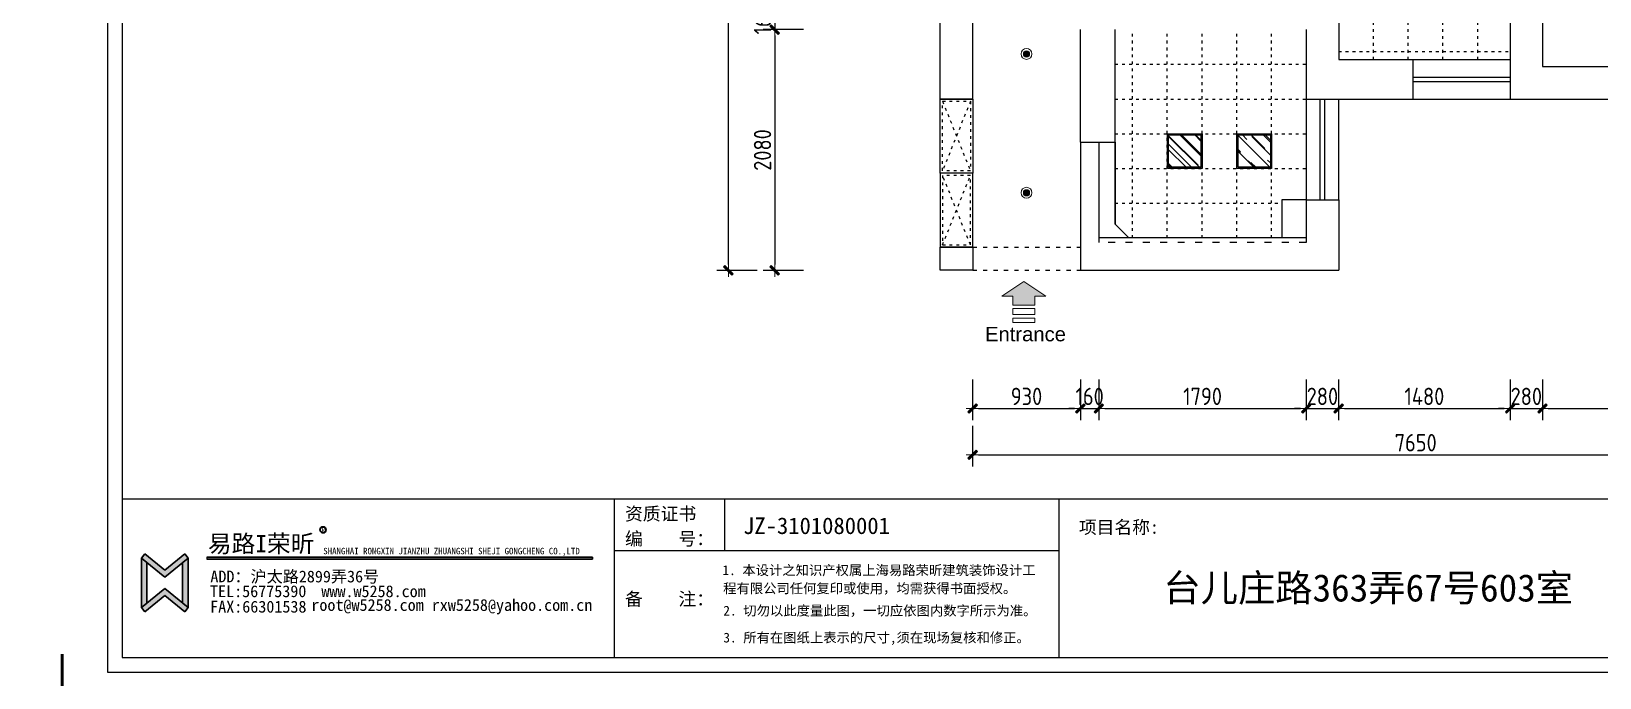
# Model space of a CAD drawing. Header units: millimetres. Extents: x -58733 to 427521, y -235734 to 553534.
# Drawn here: x 249653 to 263192, y -205360 to -199776 of the extents above; entities that cross this region are included whole.
import ezdxf

# ---------------------------------------------------------------- set-up
doc = ezdxf.new("R2010")
doc.units = ezdxf.units.MM
doc.linetypes.add('ACAD_ISO03W100', pattern=[30, 12, -18])
for name, color, linetype in [('00-墙体', 7, 'Continuous'), ('02-活动家具', 1, 'Continuous'), ('ZL窗户内线', 251, 'Continuous'), ('图框', 251, 'Continuous'), ('目录文字', 8, 'Continuous')]:
    doc.layers.add(name, color=color, linetype=linetype)
for name, color, linetype, lineweight in [('0－图框', 8, 'Continuous', 0), ('3.（平）顶-灯具', 1, 'Continuous', 5), ('P－墙体', 255, 'Continuous', 15), ('墙体', 7, 'Continuous', 30)]:
    doc.layers.add(name, color=color, linetype=linetype, lineweight=lineweight)
doc.styles.add('CCD_DIM', font='ARCHS.SHX')
doc.styles.get("Standard").update_dxf_attribs({"font": 'simsun.ttc'})
doc.styles.add('YQ_DIM', font='SUPEROS.SHX', dxfattribs={"width": 0.8, "bigfont": 'HZDX.SHX'})
doc.styles.add('宋体', font='simsun.ttc', dxfattribs={"height": 120})
doc.styles.add('英文', font='simhei.ttf')
doc.styles.add('黑体', font='simhei.ttf')
doc.dimstyles.new('海龍1：50', dxfattribs={"dimscale": 50, "dimtxt": 3, "dimasz": 1, "dimexe": 2, "dimexo": 2, "dimgap": 0.6, "dimtad": 1, "dimdec": 0, "dimrnd": 5, "dimdsep": 46, "dimtxsty": 'CCD_DIM', "dimblk": 'WS-cj', "dimcen": 1, "dimclrd": 242, "dimclre": 242, "dimclrt": 2, "dimadec": 0, "dimazin": 2, "dimtfac": 1, "dimtdec": 0, "dimtix": 1, "dimtmove": 2, "dimatfit": 3, "dimldrblk": 'CCD_Leader_Arrow', "dimfxl": 5, "dimfxlon": 1, "dimtolj": 1, "dimarcsym": 0})

# ---------------------------------------------------------------- blocks, each defined once
blk = doc.blocks.new('图框1比60')
h = blk.add_hatch(color=8)
edge = h.paths.add_edge_path()
edge.add_ellipse((163710, 45505), major_axis=(-0.2, 29.4), ratio=1, start_angle=269.6878, end_angle=449.6878)
edge.add_ellipse((163710, 45505), major_axis=(-0.2, 29.4), ratio=1, start_angle=89.5622, end_angle=269.5622)
edge = h.paths.add_edge_path(flags=16)
edge.add_ellipse((163710, 45505), major_axis=(0, 24.9), ratio=1, start_angle=269.966, end_angle=449.966)
edge.add_ellipse((163710, 45505), major_axis=(0, 24.9), ratio=1, start_angle=89.8872, end_angle=269.8872)
h = blk.add_hatch(color=8)
h.paths.add_polyline_path([(162213, 45056), (162434, 45236), (162401, 45277), (162213, 45124), (162025, 45277), (161992, 45236)])
h.paths.add_polyline_path([(162213, 44882), (162401, 44729), (162434, 44770), (162213, 44950), (161992, 44770), (162025, 44729)])
h = blk.add_hatch(color=8)
h.paths.add_polyline_path([(162044, 45193), (161992, 45236), (161992, 44770), (162044, 44813)])
h.paths.add_polyline_path([(162434, 45236), (162381, 45193), (162381, 44813), (162434, 44770)])
blk.add_hatch(color=8).paths.add_polyline_path([(162610, 45245), (162610, 45227), (166263, 45227), (166263, 45245)])
at = {"layer": '目录文字'}
h = blk.add_hatch(color=8, dxfattribs=at)
edge = h.paths.add_edge_path()
edge.add_ellipse((163710, 45505), major_axis=(-0.2, 29.4), ratio=1, start_angle=89.5622, end_angle=269.5622)
edge.add_ellipse((163710, 45505), major_axis=(-0.2, 29.4), ratio=1, start_angle=269.6621, end_angle=449.6621)
edge = h.paths.add_edge_path(flags=16)
edge.add_ellipse((163710, 45505), major_axis=(0, 24.9), ratio=1, start_angle=90.0288, end_angle=270.0288, ccw=False)
edge.add_ellipse((163710, 45505), major_axis=(0, 24.9), ratio=1, start_angle=-89.8872, end_angle=90.1128, ccw=False)
h.paths.add_polyline_path([(163689, 45539), (163733, 45539), (163733, 45472), (163689, 45472)], flags=9)
at = {"color": 8}
for p, q in [((161992, 45236), (162025, 45277)), ((161992, 45236), (161992, 44770)), ((161992, 45236), (162213, 45056)), ((162025, 45277), (162213, 45124)), ((162044, 45193), (162044, 44813)), ((162213, 45124), (162401, 45277)), ((162213, 45056), (162434, 45236)), ((162381, 45193), (162381, 44813)), ((162401, 45277), (162434, 45236)), ((162434, 45236), (162434, 44770)), ((166263, 45245), (162610, 45245)), ((166263, 45227), (162610, 45227)), ((166263, 45227), (166263, 45245)), ((161992, 44770), (162213, 44950)), ((162025, 44729), (162213, 44882)), ((162213, 44950), (162434, 44770)), ((162213, 44882), (162401, 44729)), ((161992, 44770), (162025, 44729)), ((162401, 44729), (162434, 44770))]:
    blk.add_line(p, q, dxfattribs=at)
blk.add_ellipse((163710, 45505, 0), major_axis=(0.1, 29.4), ratio=1, start_param=1.575118209033049, end_param=7.858303516212636, dxfattribs=at)
at = {"layer": '图框', "color": 121}
for p, q in [((161670, 61389), (161670, 44157)), ((161670, 44157), (186038, 44157))]:
    blk.add_line(p, q, dxfattribs=at)
at = {"layer": '图框', "color": 8}
for p, q in [((161809, 61249), (161809, 44297)), ((161809, 61249), (161809, 45797)), ((161809, 45797), (185898, 45797)), ((161809, 45797), (185898, 45797)), ((166465, 45797), (166465, 44297)), ((167511, 45797), (167511, 45305)), ((170675, 45797), (170675, 44297)), ((170675, 45305), (166465, 45305)), ((161809, 44297), (185898, 44297))]:
    blk.add_line(p, q, dxfattribs=at)
at = {"layer": '图框', "color": 121, "const_width": 28.3}
for points in [[(161841, 43728), (161241, 43728), (161241, 44329)], [(185866, 43728), (186467, 43728), (186467, 44329)]]:
    blk.add_lwpolyline(points, dxfattribs=at)
at = {"layer": '目录文字', "color": 8}
blk.add_line((162610, 45245), (162610, 45227), dxfattribs=at)
blk.add_ellipse((163710, 45505, 0), major_axis=(0.4, 24.9), ratio=1, start_param=1.571448490114663, end_param=7.854633797294249, dxfattribs=at)
for s, height, style, width, p in [('资质证书', 123.8, '宋体', 0.999898, (166569, 45595)), ('项目名称:', 123.3, '黑体', 0.999898, (170866, 45468)), ('易路I荣昕', 164.1, '黑体', 0.999898, (162621, 45292)), ('R', 44.9, 'YQ_DIM', 0.8, (163698, 45483, 0)), ('编    号：', 123.8, '宋体', 0.999898, (166569, 45359)), ('SHANGHAI RONGXIN JIANZHU ZHUANGSHI SHEJI GONGCHENG CO.,LTD', 61.54, '英文', 0.999898, (163713, 45273)), ('ADD：沪太路2899弄36号', 111.72, '英文', 0.999898, (162644, 45007)), ('1. 本设计之知识产权属上海易路荣昕建筑装饰设计工', 92.51, '黑体', 0.999898, (167491, 45076)), ('程有限公司任何复印或使用，均需获得书面授权。', 92.51, '黑体', 0.999898, (167498, 44904)), ('台儿庄路363弄67号603室', 258.72, '宋体', 0.999898, (171666, 44826)), ('TEL:56775390', 111.72, '英文', 0.999898, (162641, 44867)), ('root@w5258.com rxw5258@yahoo.com.cn', 111.72, '英文', 0.999898, (163600, 44737)), ('www.w5258.com', 111.72, '英文', 0.999898, (163695, 44867)), ('备    注：', 123.8, '宋体', 0.999898, (166569, 44788)), ('FAX:66301538', 111.72, '英文', 0.999898, (162642, 44721)), ('2. 切勿以此度量此图，一切应依图内数字所示为准。', 92.51, '黑体', 0.999898, (167500, 44693)), ('3. 所有在图纸上表示的尺寸,须在现场复核和修正。', 92.51, '黑体', 0.999898, (167500, 44438))]:
    blk.add_text(s, height=height, dxfattribs=dict(at, style=style, width=width)).set_placement(p)
at = {"layer": '目录文字', "width": 1}
blk.add_text('JZ-3101080001', height=157.18, dxfattribs=at).set_placement((167687, 45465))
blk = doc.blocks.new('A$C79D64CA1')
at = {"layer": '0－图框'}
blk.add_hatch(color=6, dxfattribs=at).paths.add_polyline_path([(378, 227), (284, 227), (284, 151), (95, 151), (95, 227), (0, 227), (189, 353)])
at = {"layer": '0－图框', "color": 6}
for p, q in [((189, 353), (0, 227)), ((378, 227), (189, 353)), ((95, 227), (0, 227)), ((378, 227), (284, 227))]:
    blk.add_line(p, q, dxfattribs=at)
blk.add_lwpolyline([(95, 227), (95, 151), (284, 151), (284, 227)], dxfattribs=at)
for points in [[(284, 120), (95, 120), (95, 69), (284, 69)], [(284, 38), (95, 38), (95, 0), (284, 0)]]:
    blk.add_lwpolyline(points, close=True, dxfattribs=at)
blk = doc.blocks.new('gsdfgfsdg')
at = {"layer": '0－图框', "color": 7, "xscale": -1, "rotation": 270}
blk.add_blockref('A$C79D64CA1', (-31077, -43831), dxfattribs=at)
at = {"layer": '0－图框', "color": 7, "insert": (-31178, -43656), "char_height": 125, "width": 1449.58, "attachment_point": 5, "rotation": 270}
blk.add_mtext('{\\fArial|b0|i0|c0|p32;Entrance}', dxfattribs=at)
blk = doc.blocks.new('WS-cj')
blk.add_hatch(color=1).paths.add_polyline_path([(0.59, 0.82), (-0.82, -0.59), (-0.59, -0.82), (0.82, 0.59)])
at = {"color": 1, "linetype": 'ByBlock', "lineweight": 0}
for p, q in [((-1.1, 0), (0, 0)), ((0, 0), (1.1, 0))]:
    blk.add_line(p, q, dxfattribs=at)
at = {"color": 1}
blk.add_lwpolyline([(0.59, 0.82), (-0.82, -0.59), (-0.59, -0.82), (0.82, 0.59)], close=True, dxfattribs=at)
blk = doc.blocks.new('*D1081')
at = {"color": 242, "lineweight": -2}
for p, q in [((234773, -202785), (234773, -203135)), ((235703, -202785), (235703, -203135)), ((234823, -203035), (235653, -203035))]:
    blk.add_line(p, q, dxfattribs=at)
at = {"layer": 'Defpoints', "color": 0}
for p in [(234773, -202635), (235703, -202635), (235703, -203035)]:
    blk.add_point(p, dxfattribs=at)
at = {"color": 242, "lineweight": -2, "xscale": 50, "yscale": 50, "zscale": 50, "rotation": 180}
blk.add_blockref('WS-cj', (234773, -203035), dxfattribs=at)
at = {"color": 242, "lineweight": -2, "xscale": 50, "yscale": 50, "zscale": 50}
blk.add_blockref('WS-cj', (235703, -203035), dxfattribs=at)
at = {"color": 2, "insert": (235238, -202930), "char_height": 150, "attachment_point": 5, "style": 'CCD_DIM'}
blk.add_mtext('\\A1;930', dxfattribs=at)
blk = doc.blocks.new('CCD_Leader_Arrow')
at = {"color": 1, "linetype": 'ByBlock'}
blk.add_line((0, 0), (-1, 0), dxfattribs=at)
for points in [[(-0.86, 0.67), (-0.6, 0.85), (-0.24, 0), (0, 0)], [(-0.86, -0.67), (-0.6, -0.85), (-0.24, 0), (0, 0)]]:
    blk.add_solid(points, dxfattribs=at)
blk = doc.blocks.new('*D1082')
at = {"color": 242, "lineweight": -2}
for p, q in [((235703, -202785), (235703, -203135)), ((235863, -202785), (235863, -203135)), ((235653, -203035), (235603, -203035)), ((235703, -203035), (235863, -203035)), ((235913, -203035), (235963, -203035))]:
    blk.add_line(p, q, dxfattribs=at)
at = {"layer": 'Defpoints', "color": 0}
for p in [(235703, -202635), (235863, -202635), (235863, -203035)]:
    blk.add_point(p, dxfattribs=at)
at = {"color": 242, "lineweight": -2, "xscale": 50, "yscale": 50, "zscale": 50}
blk.add_blockref('WS-cj', (235703, -203035), dxfattribs=at)
at = {"color": 242, "lineweight": -2, "xscale": 50, "yscale": 50, "zscale": 50, "rotation": 180}
blk.add_blockref('WS-cj', (235863, -203035), dxfattribs=at)
at = {"color": 2, "insert": (235783, -202930), "char_height": 150, "attachment_point": 5, "style": 'CCD_DIM'}
blk.add_mtext('\\A1;160', dxfattribs=at)
blk = doc.blocks.new('*D1083')
at = {"color": 242, "lineweight": -2}
for p, q in [((235863, -202785), (235863, -203135)), ((237653, -202785), (237653, -203135)), ((235913, -203035), (237603, -203035))]:
    blk.add_line(p, q, dxfattribs=at)
at = {"layer": 'Defpoints', "color": 0}
for p in [(235863, -202635), (237653, -202635), (237653, -203035)]:
    blk.add_point(p, dxfattribs=at)
at = {"color": 242, "lineweight": -2, "xscale": 50, "yscale": 50, "zscale": 50, "rotation": 180}
blk.add_blockref('WS-cj', (235863, -203035), dxfattribs=at)
at = {"color": 242, "lineweight": -2, "xscale": 50, "yscale": 50, "zscale": 50}
blk.add_blockref('WS-cj', (237653, -203035), dxfattribs=at)
at = {"color": 2, "insert": (236758, -202930), "char_height": 150, "attachment_point": 5, "style": 'CCD_DIM'}
blk.add_mtext('\\A1;1790', dxfattribs=at)
blk = doc.blocks.new('*D1084')
at = {"color": 242, "lineweight": -2}
for p, q in [((237653, -202785), (237653, -203135)), ((237933, -202785), (237933, -203135)), ((237603, -203035), (237553, -203035)), ((237653, -203035), (237933, -203035)), ((237983, -203035), (238033, -203035))]:
    blk.add_line(p, q, dxfattribs=at)
at = {"layer": 'Defpoints', "color": 0}
for p in [(237653, -202635), (237933, -202635), (237933, -203035)]:
    blk.add_point(p, dxfattribs=at)
at = {"color": 242, "lineweight": -2, "xscale": 50, "yscale": 50, "zscale": 50}
blk.add_blockref('WS-cj', (237653, -203035), dxfattribs=at)
at = {"color": 242, "lineweight": -2, "xscale": 50, "yscale": 50, "zscale": 50, "rotation": 180}
blk.add_blockref('WS-cj', (237933, -203035), dxfattribs=at)
at = {"color": 2, "insert": (237793, -202930), "char_height": 150, "attachment_point": 5, "style": 'CCD_DIM'}
blk.add_mtext('\\A1;280', dxfattribs=at)
blk = doc.blocks.new('*D1085')
at = {"color": 242, "lineweight": -2}
for p, q in [((237933, -202785), (237933, -203135)), ((239413, -202785), (239413, -203135)), ((237983, -203035), (239363, -203035))]:
    blk.add_line(p, q, dxfattribs=at)
at = {"layer": 'Defpoints', "color": 0}
for p in [(237933, -202635), (239413, -202635), (239413, -203035)]:
    blk.add_point(p, dxfattribs=at)
at = {"color": 242, "lineweight": -2, "xscale": 50, "yscale": 50, "zscale": 50, "rotation": 180}
blk.add_blockref('WS-cj', (237933, -203035), dxfattribs=at)
at = {"color": 242, "lineweight": -2, "xscale": 50, "yscale": 50, "zscale": 50}
blk.add_blockref('WS-cj', (239413, -203035), dxfattribs=at)
at = {"color": 2, "insert": (238673, -202930), "char_height": 150, "attachment_point": 5, "style": 'CCD_DIM'}
blk.add_mtext('\\A1;1480', dxfattribs=at)
blk = doc.blocks.new('*D1086')
at = {"color": 242, "lineweight": -2}
for p, q in [((239413, -202785), (239413, -203135)), ((239693, -202785), (239693, -203135)), ((239363, -203035), (239313, -203035)), ((239413, -203035), (239693, -203035)), ((239743, -203035), (239793, -203035))]:
    blk.add_line(p, q, dxfattribs=at)
at = {"layer": 'Defpoints', "color": 0}
for p in [(239413, -202635), (239693, -202635), (239693, -203035)]:
    blk.add_point(p, dxfattribs=at)
at = {"color": 242, "lineweight": -2, "xscale": 50, "yscale": 50, "zscale": 50}
blk.add_blockref('WS-cj', (239413, -203035), dxfattribs=at)
at = {"color": 242, "lineweight": -2, "xscale": 50, "yscale": 50, "zscale": 50, "rotation": 180}
blk.add_blockref('WS-cj', (239693, -203035), dxfattribs=at)
at = {"color": 2, "insert": (239553, -202930), "char_height": 150, "attachment_point": 5, "style": 'CCD_DIM'}
blk.add_mtext('\\A1;280', dxfattribs=at)
blk = doc.blocks.new('*D1087')
at = {"color": 242, "lineweight": -2}
for p, q in [((239693, -202785), (239693, -203135)), ((242423, -202785), (242423, -203135)), ((239743, -203035), (242373, -203035))]:
    blk.add_line(p, q, dxfattribs=at)
at = {"layer": 'Defpoints', "color": 0}
for p in [(239693, -202635), (242423, -202635), (242423, -203035)]:
    blk.add_point(p, dxfattribs=at)
at = {"color": 242, "lineweight": -2, "xscale": 50, "yscale": 50, "zscale": 50, "rotation": 180}
blk.add_blockref('WS-cj', (239693, -203035), dxfattribs=at)
at = {"color": 242, "lineweight": -2, "xscale": 50, "yscale": 50, "zscale": 50}
blk.add_blockref('WS-cj', (242423, -203035), dxfattribs=at)
at = {"color": 2, "insert": (241058, -202930), "char_height": 150, "attachment_point": 5, "style": 'CCD_DIM'}
blk.add_mtext('\\A1;2730', dxfattribs=at)
blk = doc.blocks.new('*D1088')
at = {"color": 242, "lineweight": -2}
for p, q in [((234773, -203185), (234773, -203535)), ((242423, -203185), (242423, -203535)), ((234823, -203435), (242373, -203435))]:
    blk.add_line(p, q, dxfattribs=at)
at = {"layer": 'Defpoints', "color": 0}
for p in [(234773, -202635), (242423, -202635), (242423, -203435)]:
    blk.add_point(p, dxfattribs=at)
at = {"color": 242, "lineweight": -2, "xscale": 50, "yscale": 50, "zscale": 50, "rotation": 180}
blk.add_blockref('WS-cj', (234773, -203435), dxfattribs=at)
at = {"color": 242, "lineweight": -2, "xscale": 50, "yscale": 50, "zscale": 50}
blk.add_blockref('WS-cj', (242423, -203435), dxfattribs=at)
at = {"color": 2, "insert": (238598, -203330), "char_height": 150, "attachment_point": 5, "style": 'CCD_DIM'}
blk.add_mtext('\\A1;7650', dxfattribs=at)
blk = doc.blocks.new('*D1090')
at = {"color": 242, "lineweight": -2}
for p, q in [((233064, -199551), (233064, -199501)), ((233314, -199601), (232964, -199601)), ((233064, -199601), (233064, -199761)), ((233314, -199761), (232964, -199761)), ((233064, -199811), (233064, -199861))]:
    blk.add_line(p, q, dxfattribs=at)
at = {"layer": 'Defpoints', "color": 0}
for p in [(233464, -199601), (233064, -199761), (233464, -199761)]:
    blk.add_point(p, dxfattribs=at)
at = {"color": 242, "lineweight": -2, "xscale": 50, "yscale": 50, "zscale": 50}
for p, rotation in [((233064, -199601), 270), ((233064, -199761), 90)]:
    blk.add_blockref('WS-cj', p, dxfattribs=dict(at, rotation=rotation))
at = {"color": 2, "insert": (232959, -199681), "char_height": 150, "attachment_point": 5, "rotation": 90, "style": 'CCD_DIM'}
blk.add_mtext('\\A1;160', dxfattribs=at)
blk = doc.blocks.new('*D1091')
at = {"color": 242, "lineweight": -2}
for p, q in [((233314, -199761), (232964, -199761)), ((233064, -199811), (233064, -201791)), ((233314, -201841), (232964, -201841))]:
    blk.add_line(p, q, dxfattribs=at)
at = {"layer": 'Defpoints', "color": 0}
for p in [(233464, -199761), (233064, -201841), (233464, -201841)]:
    blk.add_point(p, dxfattribs=at)
at = {"color": 242, "lineweight": -2, "xscale": 50, "yscale": 50, "zscale": 50}
for p, rotation in [((233064, -199761), 90), ((233064, -201841), 270)]:
    blk.add_blockref('WS-cj', p, dxfattribs=dict(at, rotation=rotation))
at = {"color": 2, "insert": (232959, -200801), "char_height": 150, "attachment_point": 5, "rotation": 90, "style": 'CCD_DIM'}
blk.add_mtext('\\A1;2080', dxfattribs=at)
blk = doc.blocks.new('*D1092')
at = {"color": 242, "lineweight": -2}
for p, q in [((232914, -192721), (232564, -192721)), ((232664, -201791), (232664, -192771)), ((232914, -201841), (232564, -201841))]:
    blk.add_line(p, q, dxfattribs=at)
at = {"layer": 'Defpoints', "color": 0}
for p in [(232664, -192721), (233464, -192721), (233464, -201841)]:
    blk.add_point(p, dxfattribs=at)
at = {"color": 242, "lineweight": -2, "xscale": 50, "yscale": 50, "zscale": 50}
for p, rotation in [((232664, -192721), 90), ((232664, -201841), 270)]:
    blk.add_blockref('WS-cj', p, dxfattribs=dict(at, rotation=rotation))
at = {"color": 2, "insert": (232559, -197281), "char_height": 150, "attachment_point": 5, "rotation": 90, "style": 'CCD_DIM'}
blk.add_mtext('\\A1;9120', dxfattribs=at)
blk = doc.blocks.new('G$C6C4D338F')
at = {"layer": 'ZL窗户内线'}
h = blk.add_hatch(dxfattribs=at)
h.set_pattern_fill('AR-RROOF', color=251, scale=5, angle=135, double=1)
h.set_pattern_definition([(135, (-444444.55, -1010190.04), (-287.368196, 107.763073), [1905, -254, 635, -127]), (135, (-444608.88, -1010115.5), (-29.634845, -209.239968), [381, -41.91, 762, -95.25]), (135, (-444565.78, -1010221.47), (-527.141034, 406.805602), [1016, -177.8, 508, -127])])
h.paths.add_polyline_path([(10, 290), (10, 10), (289, 10), (289, 290)])
at = {"color": 7}
blk.add_line((169, 300), (169, 300), dxfattribs=at)
at = {"color": 251}
blk.add_lwpolyline([(0, 0), (0, 300), (299, 300), (299, 0)], close=True, dxfattribs=at)
at = {"color": 1}
blk.add_lwpolyline([(10, 10), (10, 290), (289, 290), (289, 10)], close=True, dxfattribs=at)
blk = doc.blocks.new('G$CD6A9BE6D')
at = {"layer": '3.（平）顶-灯具'}
h = blk.add_hatch(dxfattribs=at)
h.set_pattern_fill('ANSI31', color=251, scale=1.216033, style=0)
h.set_pattern_definition([(45, (-47617.527, 60887.1377), (-2.7300729, 2.7300729), [])])
edge = h.paths.add_edge_path()
edge.add_ellipse((47, 47), major_axis=(24.3, 0), ratio=1, start_angle=0, end_angle=360)
at = {"layer": '3.（平）顶-灯具', "color": 1}
for radius in [47.3, 27]:
    blk.add_circle((47, 47), radius, dxfattribs=at)
at = {"layer": '3.（平）顶-灯具', "color": 251}
blk.add_circle((47, 47), 24.3, dxfattribs=at)
blk = doc.blocks.new('天花图')
for p, q in [((234493.4, -200360.6), (234493.4, -192270.6)), ((234773.4, -200360.6), (234773.4, -192720.6)), ((239413.4, -197400.6), (239413.4, -200360.6)), ((239693.4, -197280.6), (239693.4, -200080.6)), ((237933.4, -198550.6), (237933.4, -200020.6)), ((237653.4, -199760.6), (237653.4, -200360.6)), ((237933.4, -200020.6), (238573.4, -200020.6)), ((238573.4, -200020.6), (238573.4, -200360.6)), ((239693.4, -200080.6), (242423.4, -200080.6)), ((234773.4, -200360.6), (234493.4, -200360.6)), ((237653.4, -200360.6), (238573.4, -200360.6)), ((239413.4, -200360.6), (242703.4, -200360.6)), ((235703.4, -200733), (235703.4, -201840.6)), ((235703.4, -200733), (236003.4, -200733)), ((235863.4, -200733), (235863.4, -201560.6)), ((236003.4, -200733), (236003.4, -201443)), ((236003.4, -201443), (236003.4, -200733)), ((237443.4, -201230.6), (237443.4, -201560.6)), ((237653.4, -201230.6), (237443.4, -201230.6)), ((237653.4, -201230.6), (237653.4, -201560.6)), ((237653.4, -201230.6), (237933.4, -201230.6)), ((237933.4, -201230.6), (237933.4, -201840.6)), ((236003.4, -201443), (236121, -201560.6)), ((237653.4, -201560.6), (235863.4, -201560.6)), ((237653.4, -201560.6), (236121, -201560.6)), ((234493.4, -201840.6), (234493.4, -201640.6)), ((234773.4, -201640.6), (234493.4, -201640.6)), ((234773.4, -201640.6), (234773.4, -201840.6)), ((234773.4, -201840.6), (234493.4, -201840.6)), ((235703.4, -201840.6), (237933.4, -201840.6))]:
    blk.add_line(p, q)
at = {"color": 251, "linetype": 'ACAD_ISO03W100', "ltscale": 2}
for p, q in [((238233.4, -200020.6), (238233.4, -197550.6)), ((238533.4, -200020.6), (238533.4, -197550.6)), ((238833.4, -200020.6), (238833.4, -197550.6)), ((239133.4, -200020.6), (239133.4, -197670.6)), ((236153.4, -201560.6), (236153.4, -199760.6)), ((236453.4, -201560.6), (236453.4, -199760.6)), ((236753.4, -201560.6), (236753.4, -199760.6)), ((237053.4, -201560.6), (237053.4, -199760.6)), ((237353.4, -201560.6), (237353.4, -199760.6)), ((237933.4, -199950.6), (239413.4, -199950.6)), ((236003.4, -200060.6), (237653.4, -200060.6)), ((236003.4, -200360.6), (237653.4, -200360.6)), ((236003.4, -200660.6), (237653.4, -200660.6)), ((236003.4, -200960.6), (237653.4, -200960.6)), ((236003.4, -201260.6), (237443.4, -201260.6))]:
    blk.add_line(p, q, dxfattribs=at)
at = {"color": 12}
for p, q in [((238573.4, -200020.6), (239413.4, -200020.6)), ((237653.4, -200360.6), (237653.4, -201230.6)), ((237933.4, -201230.6), (237933.4, -200360.6)), ((238573.4, -200360.6), (239413.4, -200360.6))]:
    blk.add_line(p, q, dxfattribs=at)
at = {"layer": '00-墙体', "color": 42}
for p, q in [((238573.4, -200170.6), (239413.4, -200170.6)), ((238573.4, -200210.6), (239413.4, -200210.6)), ((237773.4, -201230.6), (237773.4, -200360.6)), ((237813.4, -201230.6), (237813.4, -200360.6))]:
    blk.add_line(p, q, dxfattribs=at)
at = {"layer": '00-墙体', "color": 8, "linetype": 'ACAD_ISO03W100', "ltscale": 5}
for p, q in [((235863.4, -201560.6), (235863.4, -201600.6)), ((237653.4, -201600.6), (235863.4, -201600.6)), ((237653.4, -201560.6), (237653.4, -201600.6))]:
    blk.add_line(p, q, dxfattribs=at)
at = {"layer": '02-活动家具'}
for p, q in [((235703.4, -200733), (235703.4, -199760.6)), ((236003.4, -200733), (236003.4, -199760.6))]:
    blk.add_line(p, q, dxfattribs=at)
at = {"layer": '02-活动家具', "color": 251, "linetype": 'ACAD_ISO03W100', "ltscale": 2}
for p, q in [((234513.4, -200380.6), (234753.4, -200980.6)), ((234753.4, -200380.6), (234513.4, -200980.6)), ((234513.4, -201620.6), (234753.4, -201020.6)), ((234753.4, -201620.6), (234513.4, -201020.6))]:
    blk.add_line(p, q, dxfattribs=at)
at = {"layer": '02-活动家具', "color": 8, "linetype": 'ACAD_ISO03W100', "ltscale": 3}
for p, q in [((234773.4, -201640.6), (235703.4, -201640.6)), ((234773.4, -201840.6), (235703.4, -201840.6))]:
    blk.add_line(p, q, dxfattribs=at)
at = {"layer": '02-活动家具'}
for points in [[(234773.4, -201000.6), (234493.4, -201000.6), (234493.4, -200360.6), (234773.4, -200360.6)], [(234773.4, -201000.6), (234493.4, -201000.6), (234493.4, -201640.6), (234773.4, -201640.6)]]:
    blk.add_lwpolyline(points, close=True, dxfattribs=at)
at = {"layer": '02-活动家具', "color": 251, "linetype": 'ACAD_ISO03W100', "ltscale": 2}
for points in [[(234753.4, -200980.6), (234513.4, -200980.6), (234513.4, -200380.6), (234753.4, -200380.6)], [(234753.4, -201020.6), (234513.4, -201020.6), (234513.4, -201620.6), (234753.4, -201620.6)]]:
    blk.add_lwpolyline(points, close=True, dxfattribs=at)
at = {"color": 0}
for p in [(235191.1, -200017.9), (235191.1, -201217.9)]:
    blk.add_blockref('G$CD6A9BE6D', p, dxfattribs=at)
at = {"color": 140}
for p in [(236454.5, -200960.6), (237054.5, -200960.6)]:
    blk.add_blockref('G$C6C4D338F', p, dxfattribs=at)
at = {"layer": 'P－墙体', "rotation": 90}
blk.add_blockref('gsdfgfsdg', (191573.2, -171214.5), dxfattribs=at)
for base, p1, p2, picture, middle in [((232664.3, -192720.6), (233464.3, -201840.6), (233464.3, -192720.6), '*D1092', (232559.3, -197280.6)), ((233064.3, -199760.6), (233464.3, -199600.6), (233464.3, -199760.6), '*D1090', (232959.3, -199680.6)), ((233064.3, -201840.6), (233464.3, -199760.6), (233464.3, -201840.6), '*D1091', (232959.3, -200800.6))]:
    dim = blk.add_linear_dim(base=base, p1=p1, p2=p2, angle=90, dimstyle='海龍1：50')
    dim.commit()
    dim.dimension.update_dxf_attribs({"geometry": picture, "text_midpoint": middle})
for base, p1, p2, picture, middle in [((235703.4, -203035.2), (234773.4, -202635.2), (235703.4, -202635.2), '*D1081', (235238.4, -202930.2)), ((242423.4, -203435.2), (234773.4, -202635.2), (242423.4, -202635.2), '*D1088', (238598.4, -203330.2)), ((235863.4, -203035.2), (235703.4, -202635.2), (235863.4, -202635.2), '*D1082', (235783.4, -202930.2)), ((237653.4, -203035.2), (235863.4, -202635.2), (237653.4, -202635.2), '*D1083', (236758.4, -202930.2)), ((237933.4, -203035.2), (237653.4, -202635.2), (237933.4, -202635.2), '*D1084', (237793.4, -202930.2)), ((239413.4, -203035.2), (237933.4, -202635.2), (239413.4, -202635.2), '*D1085', (238673.4, -202930.2)), ((239693.4, -203035.2), (239413.4, -202635.2), (239693.4, -202635.2), '*D1086', (239553.4, -202930.2)), ((242423.4, -203035.2), (239693.4, -202635.2), (242423.4, -202635.2), '*D1087', (241058.4, -202930.2))]:
    dim = blk.add_linear_dim(base=base, p1=p1, p2=p2, dimstyle='海龍1：50')
    dim.commit()
    dim.dimension.update_dxf_attribs({"geometry": picture, "text_midpoint": middle})

msp = doc.modelspace()

# ---------------------------------------------------------------- block references
msp.add_blockref('天花图', (23006.2, 0))
at = {"layer": '墙体', "color": 0, "xscale": 0.9120113186390109, "yscale": 0.9120113186390109, "zscale": 0.9120113186390109}
for p in [(79858.7, -245583.6), (102864.9, -245583.6)]:
    msp.add_blockref('图框1比60', p, dxfattribs=at)

doc.saveas('drawing.dxf')
